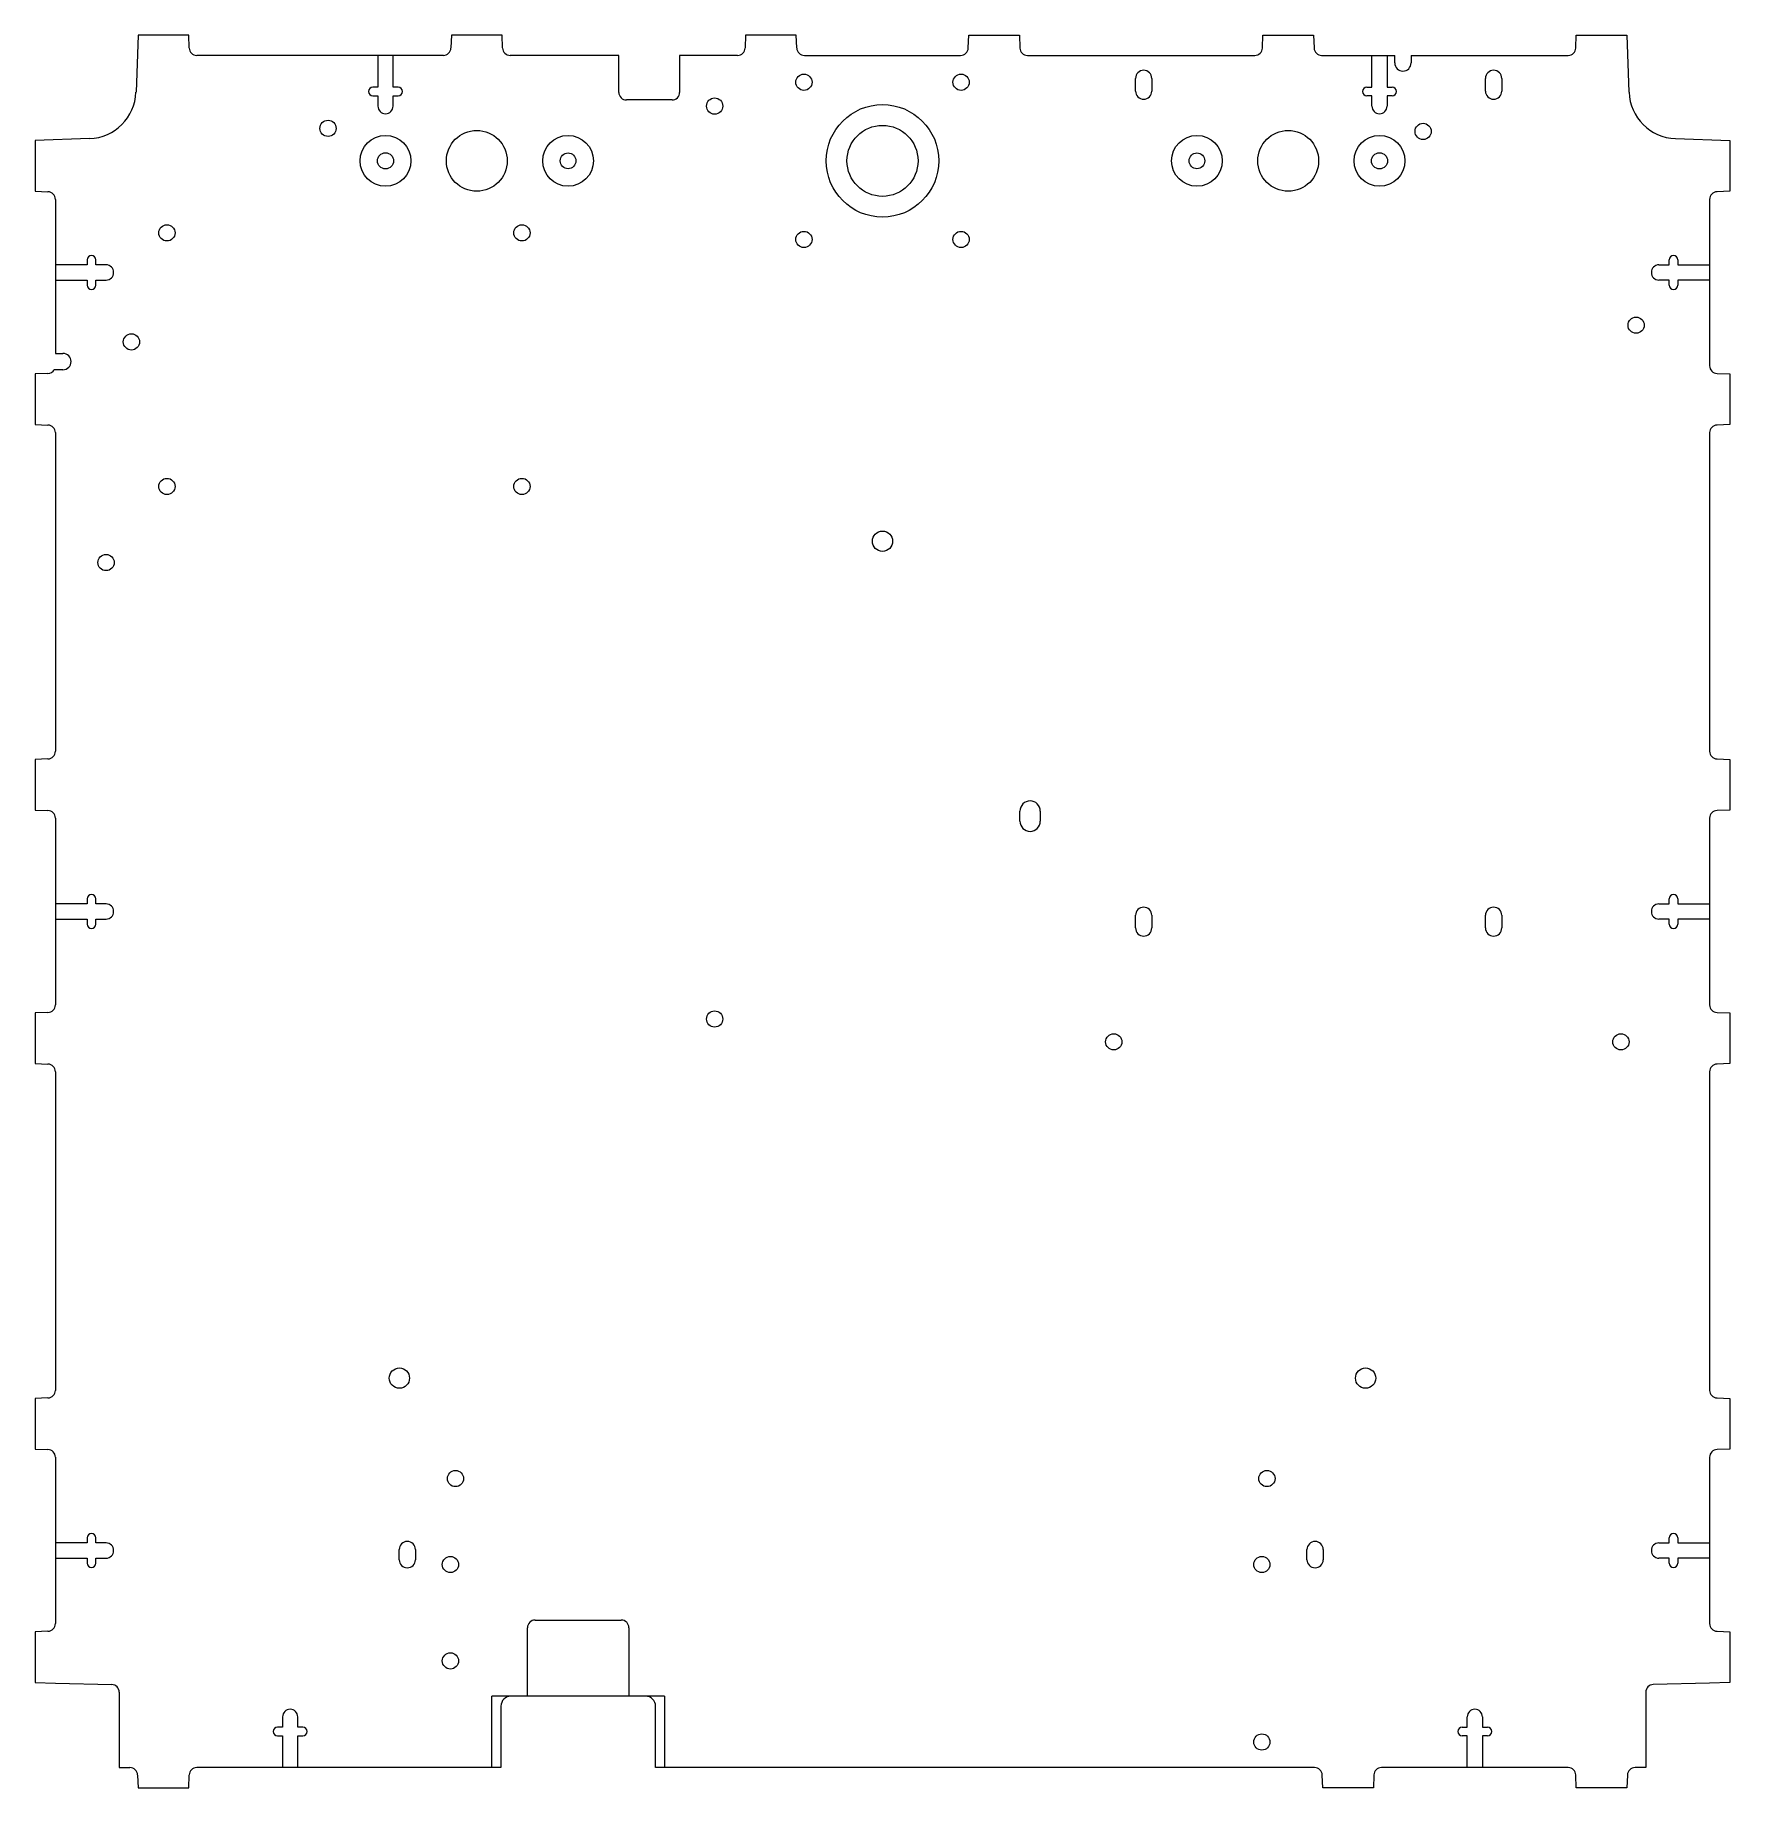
# Model space of a CAD drawing. Header units: millimetres. Extents: x -167 to 167, y -173 to 173.
import ezdxf

# ---------------------------------------------------------------- set-up
doc = ezdxf.new("R2010")
doc.units = ezdxf.units.MM

msp = doc.modelspace()

# ---------------------------------------------------------------- linework, layer by layer
at = {"color": 7, "linetype": 'Continuous', "lineweight": 15}
for p, q in [((-146.8, 172.8), (-147.19, 161.54)), ((-136.8, 172.8), (-146.8, 172.8)), ((-136.71, 170.25), (-136.8, 172.8)), ((-85, 172.8), (-85.09, 170.25)), ((-75, 172.8), (-85, 172.8)), ((-74.91, 170.25), (-75, 172.8)), ((-27, 172.8), (-27.09, 170.25)), ((-17, 172.8), (-27, 172.8)), ((-16.91, 170.25), (-17, 172.8)), ((16.91, 170.25), (17, 172.8)), ((17, 172.8), (27, 172.8)), ((27, 172.8), (27.09, 170.25)), ((74.91, 170.25), (75, 172.8)), ((75, 172.8), (85, 172.8)), ((85, 172.8), (85.09, 170.25)), ((136.71, 170.25), (136.8, 172.8)), ((136.8, 172.8), (146.8, 172.8)), ((146.8, 172.8), (147.19, 161.54)), ((-86.59, 168.8), (-135.21, 168.8)), ((-99.5, 168.8), (-99.5, 162.5)), ((-96.5, 162.5), (-96.5, 168.8)), ((-52, 168.8), (-73.41, 168.8)), ((-52, 161.5), (-52, 168.8)), ((-40, 168.8), (-40, 161.5)), ((-28.59, 168.8), (-40, 168.8)), ((-15.41, 168.8), (15.41, 168.8)), ((28.59, 168.8), (73.41, 168.8)), ((86.59, 168.8), (101.02, 168.8)), ((96.5, 162.5), (96.5, 168.8)), ((99.5, 168.8), (99.5, 162.5)), ((101.02, 167.3), (101.02, 168.8)), ((104.22, 168.8), (104.22, 167.3)), ((104.22, 168.8), (135.21, 168.8)), ((-99.5, 162.5), (-100.5, 162.5)), ((-95.5, 162.5), (-96.5, 162.5)), ((49.9, 161.75), (49.9, 164.25)), ((53.1, 164.25), (53.1, 161.75)), ((95.5, 162.5), (96.5, 162.5)), ((99.5, 162.5), (100.5, 162.5)), ((118.9, 161.75), (118.9, 164.25)), ((122.1, 164.25), (122.1, 161.75)), ((-100.5, 160.8), (-99.5, 160.8)), ((-99.5, 160.8), (-99.5, 158.8)), ((-96.5, 158.8), (-96.5, 160.8)), ((-96.5, 160.8), (-95.5, 160.8)), ((-41.5, 160), (-50.5, 160)), ((96.5, 160.8), (95.5, 160.8)), ((96.5, 158.8), (96.5, 160.8)), ((99.5, 160.8), (99.5, 158.8)), ((100.5, 160.8), (99.5, 160.8)), ((-156.36, 152.38), (-167.1, 152)), ((156.36, 152.38), (167.1, 152)), ((-167.1, 152), (-167.1, 142)), ((167.1, 152), (167.1, 142)), ((-167.1, 142), (-164.55, 141.91)), ((167.1, 142), (164.55, 141.91)), ((-163.1, 140.41), (-163.1, 110.02)), ((163.1, 140.41), (163.1, 107.59)), ((-156.8, 128.5), (-156.8, 127.5)), ((-155.1, 127.5), (-155.1, 128.5)), ((155.1, 127.5), (155.1, 128.5)), ((156.8, 128.5), (156.8, 127.5)), ((-156.8, 127.5), (-163.1, 127.5)), ((-163.1, 124.5), (-156.8, 124.5)), ((-156.8, 124.5), (-156.8, 123.5)), ((-153.1, 127.5), (-155.1, 127.5)), ((-155.1, 123.5), (-155.1, 124.5)), ((-155.1, 124.5), (-153.1, 124.5)), ((153.1, 127.5), (155.1, 127.5)), ((155.1, 124.5), (153.1, 124.5)), ((155.1, 123.5), (155.1, 124.5)), ((156.8, 127.5), (163.1, 127.5)), ((156.8, 124.5), (156.8, 123.5)), ((163.1, 124.5), (156.8, 124.5)), ((-163.1, 110.02), (-161.6, 110.02)), ((-164.55, 106.09), (-167.1, 106)), ((-167.1, 106), (-167.1, 96)), ((-161.6, 106.82), (-163.31, 106.82)), ((164.55, 106.09), (167.1, 106)), ((167.1, 106), (167.1, 96)), ((-167.1, 96), (-164.55, 95.91)), ((-163.1, 94.41), (-163.1, 31.59)), ((163.1, 94.41), (163.1, 31.59)), ((167.1, 96), (164.55, 95.91)), ((-164.55, 30.09), (-167.1, 30)), ((-167.1, 30), (-167.1, 20)), ((164.55, 30.09), (167.1, 30)), ((167.1, 30), (167.1, 20)), ((-167.1, 20), (-164.55, 19.91)), ((-163.1, 18.41), (-163.1, -18.41)), ((27.1, 17.8), (27.1, 19.8)), ((31.1, 19.8), (31.1, 17.8)), ((163.1, 18.41), (163.1, -18.41)), ((167.1, 20), (164.55, 19.91)), ((-156.8, 1.5), (-163.1, 1.5)), ((-156.8, 2.5), (-156.8, 1.5)), ((-155.1, 1.5), (-155.1, 2.5)), ((-153.1, 1.5), (-155.1, 1.5)), ((153.1, 1.5), (155.1, 1.5)), ((155.1, 1.5), (155.1, 2.5)), ((156.8, 2.5), (156.8, 1.5)), ((156.8, 1.5), (163.1, 1.5)), ((-163.1, -1.5), (-156.8, -1.5)), ((-156.8, -1.5), (-156.8, -2.5)), ((-155.1, -2.5), (-155.1, -1.5)), ((-155.1, -1.5), (-153.1, -1.5)), ((49.9, -3.25), (49.9, -0.75)), ((53.1, -0.75), (53.1, -3.25)), ((118.9, -3.25), (118.9, -0.75)), ((122.1, -0.75), (122.1, -3.25)), ((155.1, -1.5), (153.1, -1.5)), ((155.1, -2.5), (155.1, -1.5)), ((163.1, -1.5), (156.8, -1.5)), ((156.8, -1.5), (156.8, -2.5)), ((-164.55, -19.91), (-167.1, -20)), ((-167.1, -20), (-167.1, -30)), ((164.55, -19.91), (167.1, -20)), ((167.1, -20), (167.1, -30)), ((-167.1, -30), (-164.55, -30.09)), ((167.1, -30), (164.55, -30.09)), ((-163.1, -31.59), (-163.1, -94.41)), ((163.1, -31.59), (163.1, -94.41)), ((-164.55, -95.91), (-167.1, -96)), ((-167.1, -96), (-167.1, -106)), ((164.55, -95.91), (167.1, -96)), ((167.1, -96), (167.1, -106)), ((-167.1, -106), (-164.55, -106.09)), ((167.1, -106), (164.55, -106.09)), ((-163.1, -107.59), (-163.1, -140.41)), ((163.1, -107.59), (163.1, -140.41)), ((-156.8, -123.5), (-156.8, -124.5)), ((-155.1, -124.5), (-155.1, -123.5)), ((155.1, -124.5), (155.1, -123.5)), ((156.8, -123.5), (156.8, -124.5)), ((-156.8, -124.5), (-163.1, -124.5)), ((-163.1, -127.5), (-156.8, -127.5)), ((-156.8, -127.5), (-156.8, -128.5)), ((-153.1, -124.5), (-155.1, -124.5)), ((-155.1, -128.5), (-155.1, -127.5)), ((-155.1, -127.5), (-153.1, -127.5)), ((-95.3, -127.8), (-95.3, -125.8)), ((-92.1, -125.8), (-92.1, -127.8)), ((83.7, -127.8), (83.7, -125.8)), ((86.9, -125.8), (86.9, -127.8)), ((153.1, -124.5), (155.1, -124.5)), ((155.1, -127.5), (153.1, -127.5)), ((155.1, -128.5), (155.1, -127.5)), ((156.8, -124.5), (163.1, -124.5)), ((156.8, -127.5), (156.8, -128.5)), ((163.1, -127.5), (156.8, -127.5)), ((-70, -154.7), (-70, -141.2)), ((-68.5, -139.7), (-51.5, -139.7)), ((-50, -141.2), (-50, -154.7)), ((-164.55, -141.91), (-167.1, -142)), ((-167.1, -142), (-167.1, -152)), ((164.55, -141.91), (167.1, -142)), ((167.1, -142), (167.1, -152)), ((-167.1, -152), (-163.1, -152.14)), ((167.1, -152), (163.1, -152.14)), ((-163.1, -152.14), (-151.96, -152.42)), ((-150.5, -153.92), (-150.5, -168.8)), ((-43, -154.7), (-77, -154.7)), ((-77, -168.8), (-77, -154.7)), ((-43, -154.7), (-43, -168.8)), ((150.5, -153.92), (150.5, -168.8)), ((163.1, -152.14), (151.96, -152.42)), ((-118.3, -158.8), (-118.3, -160.8)), ((-115.3, -160.8), (-115.3, -158.8)), ((-75.25, -156.7), (-75.25, -168.8)), ((-44.75, -168.8), (-44.75, -156.7)), ((115.3, -160.8), (115.3, -158.8)), ((118.3, -158.8), (118.3, -160.8)), ((-118.3, -160.8), (-119.3, -160.8)), ((-114.3, -160.8), (-115.3, -160.8)), ((114.3, -160.8), (115.3, -160.8)), ((118.3, -160.8), (119.3, -160.8)), ((-119.3, -162.5), (-118.3, -162.5)), ((-118.3, -162.5), (-118.3, -168.8)), ((-115.3, -168.8), (-115.3, -162.5)), ((-115.3, -162.5), (-114.3, -162.5)), ((115.3, -162.5), (114.3, -162.5)), ((115.3, -168.8), (115.3, -162.5)), ((118.3, -162.5), (118.3, -168.8)), ((119.3, -162.5), (118.3, -162.5)), ((-150.5, -168.8), (-148.39, -168.8)), ((-75.25, -168.8), (-135.21, -168.8)), ((85.21, -168.8), (-44.75, -168.8)), ((135.21, -168.8), (98.39, -168.8)), ((150.5, -168.8), (148.39, -168.8)), ((-146.89, -170.25), (-146.8, -172.8)), ((-146.8, -172.8), (-136.8, -172.8)), ((-136.8, -172.8), (-136.71, -170.25)), ((86.8, -172.8), (86.71, -170.25)), ((96.8, -172.8), (86.8, -172.8)), ((96.89, -170.25), (96.8, -172.8)), ((136.8, -172.8), (136.71, -170.25)), ((146.8, -172.8), (136.8, -172.8)), ((146.89, -170.25), (146.8, -172.8))]:
    msp.add_line(p, q, dxfattribs=at)
for centre, radius in [((-15.5, 163.5), 1.6), ((15.5, 163.5), 1.6), ((-33.1, 158.8), 1.6), ((0, 148), 11.1), ((-109.33, 154.4), 1.6), ((-98, 148), 5), ((-80, 148), 6), ((-62, 148), 5), ((0, 148), 7), ((62, 148), 5), ((80, 148), 6), ((98, 148), 5), ((106.6, 153.8), 1.6), ((-98, 148), 1.6), ((-62, 148), 1.55), ((62, 148), 1.55), ((98, 148), 1.6), ((-141.1, 133.8), 1.6), ((-71.1, 133.8), 1.6), ((-15.5, 132.5), 1.6), ((15.5, 132.5), 1.6), ((148.6, 115.6), 1.6), ((-148.1, 112.3), 1.6), ((-141.1, 83.8), 1.6), ((-71.1, 83.8), 1.6), ((0, 73), 2), ((-153.1, 68.8), 1.6), ((-33.1, -21.2), 1.6), ((45.6, -25.7), 1.6), ((145.6, -25.7), 1.6), ((-95.26, -92), 2), ((95.26, -92), 2), ((-84.2, -111.8), 1.6), ((75.8, -111.8), 1.6), ((-85.2, -128.75), 1.6), ((74.8, -128.75), 1.6), ((-85.2, -147.75), 1.6), ((74.8, -163.75), 1.6)]:
    msp.add_circle(centre, radius, dxfattribs=at)
for centre, radius, start, end in [((-135.21, 170.3), 1.5, 182, 270), ((-86.59, 170.3), 1.5, 270, 358), ((-73.41, 170.3), 1.5, 182, 270), ((-28.59, 170.3), 1.5, 270, 358), ((-15.41, 170.3), 1.5, 182, 270), ((15.41, 170.3), 1.5, 270, 358), ((28.59, 170.3), 1.5, 182, 270), ((73.41, 170.3), 1.5, 270, 358), ((86.59, 170.3), 1.5, 182, 270), ((135.21, 170.3), 1.5, 270, 358), ((102.62, 167.3), 1.6, 180, 0), ((-100.5, 161.65), 0.85, 90, 270), ((-95.5, 161.65), 0.85, 270, 90), ((51.5, 164.25), 1.6, 0, 180), ((95.5, 161.65), 0.85, 90, 270), ((100.5, 161.65), 0.85, 270, 90), ((120.5, 164.25), 1.6, 0, 180), ((-156.69, 161.87), 9.5, 272, 358), ((-50.5, 161.5), 1.5, 180, 270), ((-41.5, 161.5), 1.5, 270, 0), ((51.5, 161.75), 1.6, 180, 0), ((120.5, 161.75), 1.6, 180, 0), ((156.69, 161.87), 9.5, 182, 268), ((-98, 158.8), 1.5, 180, 0), ((98, 158.8), 1.5, 180, 0), ((-164.6, 140.41), 1.5, 360, 88), ((164.6, 140.41), 1.5, 92, 180), ((-155.95, 128.5), 0.85, 0, 180), ((155.95, 128.5), 0.85, 0, 180), ((-153.1, 126), 1.5, 270, 90), ((153.1, 126), 1.5, 90, 270), ((-155.95, 123.5), 0.85, 180, 360), ((155.95, 123.5), 0.85, 180, 360), ((-161.6, 108.42), 1.6, 270, 90), ((164.6, 107.59), 1.5, 180, 268), ((-164.6, 107.59), 1.5, 272, 329.1932), ((-164.6, 94.41), 1.5, 0, 88), ((164.6, 94.41), 1.5, 92, 180), ((-164.6, 31.59), 1.5, 272, 0), ((164.6, 31.59), 1.5, 180, 268), ((29.1, 19.8), 2, 0, 180), ((-164.6, 18.41), 1.5, 0, 88), ((29.1, 17.8), 2, 180, 0), ((164.6, 18.41), 1.5, 92, 180), ((-155.95, 2.5), 0.85, 360, 180), ((-153.1, 0), 1.5, 270, 90), ((51.5, -0.75), 1.6, 0, 180), ((120.5, -0.75), 1.6, 0, 180), ((153.1, 0), 1.5, 90, 270), ((155.95, 2.5), 0.85, 360, 180), ((-155.95, -2.5), 0.85, 180, 0), ((51.5, -3.25), 1.6, 180, 0), ((120.5, -3.25), 1.6, 180, 0), ((155.95, -2.5), 0.85, 180, 0), ((-164.6, -18.41), 1.5, 272, 0), ((164.6, -18.41), 1.5, 180, 268), ((-164.6, -31.59), 1.5, 0, 88), ((164.6, -31.59), 1.5, 92, 180), ((-164.6, -94.41), 1.5, 272, 0), ((164.6, -94.41), 1.5, 180, 268), ((-164.6, -107.59), 1.5, 360, 88), ((164.6, -107.59), 1.5, 92, 180), ((-155.95, -123.5), 0.85, 360, 180), ((-93.7, -125.8), 1.6, 0, 180), ((85.3, -125.8), 1.6, 0, 180), ((155.95, -123.5), 0.85, 360, 180), ((-153.1, -126), 1.5, 270, 90), ((-93.7, -127.8), 1.6, 180, 0), ((85.3, -127.8), 1.6, 180, 0), ((153.1, -126), 1.5, 90, 270), ((-155.95, -128.5), 0.85, 180, 0), ((155.95, -128.5), 0.85, 180, 0), ((-164.6, -140.41), 1.5, 272, 0), ((-68.5, -141.2), 1.5, 90, 180), ((-51.5, -141.2), 1.5, 0, 90), ((164.6, -140.41), 1.5, 180, 268), ((-152, -153.92), 1.5, 0, 88.5565), ((-73.25, -156.7), 2, 90, 180), ((-46.75, -156.7), 2, 0, 90), ((152, -153.92), 1.5, 91.4435, 180), ((-116.8, -158.8), 1.5, 0, 180), ((116.8, -158.8), 1.5, 0, 180), ((-119.3, -161.65), 0.85, 90, 270), ((-114.3, -161.65), 0.85, 270, 90), ((114.3, -161.65), 0.85, 90, 270), ((119.3, -161.65), 0.85, 270, 90), ((-148.39, -170.3), 1.5, 2, 90), ((-135.21, -170.3), 1.5, 90, 178), ((85.21, -170.3), 1.5, 2, 90), ((98.39, -170.3), 1.5, 90, 178), ((135.21, -170.3), 1.5, 2, 90), ((148.39, -170.3), 1.5, 90, 178)]:
    msp.add_arc(centre, radius, start, end, dxfattribs=at)

doc.saveas('drawing.dxf')
